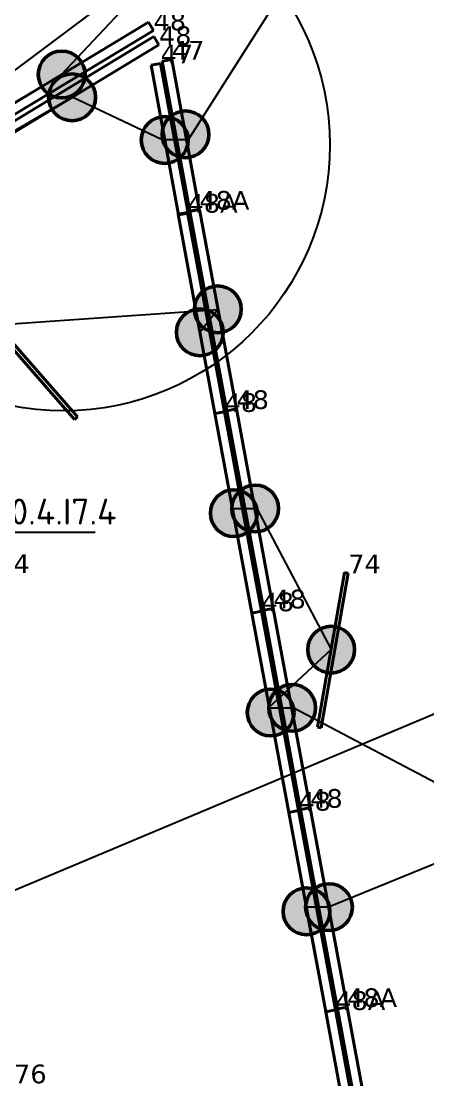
# Model space of a CAD drawing. Header units: millimetres. Extents: x -243740 to 150609, y -473655 to -165121.
# Drawn here: x 37569 to 41492, y -362383 to -352159 of the extents above; entities that cross this region are included whole.
import ezdxf
from ezdxf import colors
from ezdxf.entities.mleader import LeaderData, LeaderLine
from ezdxf.math import Vec2, Vec3

# ---------------------------------------------------------------- set-up
doc = ezdxf.new("R2010")
doc.units = ezdxf.units.MM
doc.linetypes.add('Штрих', pattern=[6.35, 3.175, -3.175])
for name, color, linetype in [('_Гр.ЩД-1C.10.4.I7.4', 6, 'Continuous'), ('_Гр.ЩД-1C.10.4.I7.7', 6, 'Continuous'), ('_Гр.ЩД-1C.10.4.I7.8', 6, 'Continuous'), ('_Гр.ЩД-1C.10.4.I8.1', 6, 'Continuous'), ('_Гр.ЩД-1C.10.4.I8.2', 6, 'Continuous'), ('Вставка', 252, 'Continuous')]:
    doc.layers.add(name, color=color, linetype=linetype)
for name, color, linetype, lineweight in [('_освещение_dali', 3, 'Continuous', 50), ('A-ANNO-DIMS', 7, 'Continuous', 9), ('DLX_FL1_LUM 122', 1, 'Continuous', 40), ('DLX_FL1_LUM 222', 5, 'Continuous', 40), ('DLX_LUM 12', 5, 'Continuous', 40), ('DLX_LUM 14', 5, 'Continuous', 40), ('DLX_LUM 4', 5, 'Continuous', 40), ('АР_монолит', 252, 'Continuous', 50)]:
    doc.layers.add(name, color=color, linetype=linetype, lineweight=lineweight)
doc.styles.add('GOST 2.304', font='')
doc.styles.add('ISOCPEUR', font='isocpeur.ttf')
doc.styles.add('TableTextStyle', font='')
doc.styles.get('GOST 2.304').set_extended_font_data('GOST Common')
doc.styles.get('TableTextStyle').set_extended_font_data('VERDANA.TTF')
doc.linetypes.add('Truba', pattern='A,3e-05,[4,MSH_7,S=1,R=0,X=0,Y=0],-3.022072', length=3.022102)
doc.dimstyles.new('М-200', dxfattribs={"dimtxt": 400, "dimasz": 160, "dimexe": 200, "dimexo": 400, "dimgap": 50, "dimtad": 1, "dimdec": 0, "dimzin": 0, "dimdsep": 46, "dimtxsty": 'GOST 2.304', "dimblk": 'ARCHTICK', "dimcen": 180, "dimdle": 200, "dimadec": 0, "dimazin": 0, "dimtfac": 1, "dimtdec": 0, "dimtmove": 1, "dimatfit": 0, "dimfxl": 1, "dimtolj": 1, "dimtzin": 0, "dimarcsym": 0})

# ---------------------------------------------------------------- blocks, each defined once
blk = doc.blocks.new('_ArchTick')
at = {"color": 0, "linetype": 'ByBlock', "const_width": 0.15}
blk.add_lwpolyline([(-0.5, -0.5), (0.5, 0.5)], dxfattribs=at)
blk = doc.blocks.new('*D46')
at = {"layer": 'A-ANNO-DIMS', "color": 0, "lineweight": -2, "transparency": 16777216}
blk.add_arc((-165704, -113309), 107894, 270, 326, dxfattribs=at)
at = {"layer": 'Defpoints', "color": 0, "lineweight": 30, "transparency": 16777216}
for p in [(-165704, -113309), (-165704, -113309), (-75741, -173990), (-131171, -215528), (-165704, -221903)]:
    blk.add_point(p, dxfattribs=at)
at = {"layer": 'A-ANNO-DIMS', "color": 0, "lineweight": -2, "transparency": 16777216, "xscale": 160, "yscale": 160, "zscale": 160}
for p, rotation in [((-76255, -173643), 55.99999895826774), ((-165704, -221203), 179.9999981265246)]:
    blk.add_blockref('_ArchTick', p, dxfattribs=dict(at, rotation=rotation))
at = {"layer": 'A-ANNO-DIMS', "color": 0, "transparency": 16777216, "insert": (-114300, -207822), "char_height": 400, "attachment_point": 5, "rotation": 28.5412, "style": 'GOST 2.304'}
blk.add_mtext('\\A1;56,0%%D', dxfattribs=at)
blk = doc.blocks.new('A$Caabd1818')
at = {"layer": 'DLX_FL1_LUM 122'}
for points in [[(35112, 43498, 0), (35205, 43515, 0)], [(35205, 43515, 0), (35112, 43498, 0)], [(35205, 43515, 0), (35112, 43498, 0)], [(35112, 43498, 0), (35205, 43515, 0)], [(35468, 41573, 0), (35112, 43498, 0)], [(35112, 43498, 0), (35112, 43498, 0)], [(35112, 43498, 0), (35468, 41573, 0)], [(35112, 43498, 0), (35112, 43498, 0)], [(35112, 43498, 0), (35468, 41573, 0)], [(35468, 41573, 0), (35112, 43498, 0)], [(35205, 43515, 0), (35205, 43515, 0)], [(35205, 43515, 0), (35561, 41590, 0)], [(35561, 41590, 0), (35205, 43515, 0)], [(35205, 43515, 0), (35205, 43515, 0)], [(35561, 41590, 0), (35205, 43515, 0)], [(35205, 43515, 0), (35561, 41590, 0)], [(35226, 43526, 0), (35319, 43543, 0)], [(35319, 43543, 0), (35226, 43526, 0)], [(35319, 43543, 0), (35226, 43526, 0)], [(35226, 43526, 0), (35319, 43543, 0)], [(35582, 41601, 0), (35226, 43526, 0)], [(35226, 43526, 0), (35226, 43526, 0)], [(35226, 43526, 0), (35582, 41601, 0)], [(35226, 43526, 0), (35226, 43526, 0)], [(35226, 43526, 0), (35582, 41601, 0)], [(35582, 41601, 0), (35226, 43526, 0)], [(35319, 43543, 0), (35319, 43543, 0)], [(35319, 43543, 0), (35675, 41618, 0)], [(35675, 41618, 0), (35319, 43543, 0)], [(35319, 43543, 0), (35319, 43543, 0)], [(35675, 41618, 0), (35319, 43543, 0)], [(35319, 43543, 0), (35675, 41618, 0)], [(35675, 41618, 0), (35582, 41601, 0)], [(35582, 41601, 0), (35675, 41618, 0)], [(35582, 41601, 0), (35675, 41618, 0)], [(35675, 41618, 0), (35582, 41601, 0)], [(35675, 41618, 0), (35675, 41618, 0)], [(35675, 41618, 0), (35675, 41618, 0)], [(35561, 41590, 0), (35468, 41573, 0)], [(35468, 41573, 0), (35561, 41590, 0)], [(35468, 41573, 0), (35561, 41590, 0)], [(35561, 41590, 0), (35468, 41573, 0)], [(35468, 41573, 0), (35468, 41573, 0)], [(35468, 41573, 0), (35468, 41573, 0)], [(35561, 41590, 0), (35561, 41590, 0)], [(35561, 41590, 0), (35561, 41590, 0)], [(35582, 41601, 0), (35582, 41601, 0)], [(35582, 41601, 0), (35582, 41601, 0)], [(36537, 35797, 0), (36630, 35814, 0)], [(36630, 35814, 0), (36537, 35797, 0)], [(36630, 35814, 0), (36537, 35797, 0)], [(36537, 35797, 0), (36630, 35814, 0)], [(36893, 33871, 0), (36537, 35797, 0)], [(36537, 35797, 0), (36537, 35797, 0)], [(36537, 35797, 0), (36893, 33871, 0)], [(36537, 35797, 0), (36537, 35797, 0)], [(36537, 35797, 0), (36893, 33871, 0)], [(36893, 33871, 0), (36537, 35797, 0)], [(36630, 35814, 0), (36630, 35814, 0)], [(36630, 35814, 0), (36986, 33888, 0)], [(36986, 33888, 0), (36630, 35814, 0)], [(36630, 35814, 0), (36630, 35814, 0)], [(36986, 33888, 0), (36630, 35814, 0)], [(36630, 35814, 0), (36986, 33888, 0)], [(36651, 35825, 0), (36744, 35842, 0)], [(36744, 35842, 0), (36651, 35825, 0)], [(36744, 35842, 0), (36651, 35825, 0)], [(36651, 35825, 0), (36744, 35842, 0)], [(37007, 33899, 0), (36651, 35825, 0)], [(36651, 35825, 0), (36651, 35825, 0)], [(36651, 35825, 0), (37007, 33899, 0)], [(36651, 35825, 0), (36651, 35825, 0)], [(36651, 35825, 0), (37007, 33899, 0)], [(37007, 33899, 0), (36651, 35825, 0)], [(36744, 35842, 0), (36744, 35842, 0)], [(36744, 35842, 0), (37100, 33916, 0)], [(37100, 33916, 0), (36744, 35842, 0)], [(36744, 35842, 0), (36744, 35842, 0)], [(37100, 33916, 0), (36744, 35842, 0)], [(36744, 35842, 0), (37100, 33916, 0)]]:
    blk.add_polyline3d(points, dxfattribs=at)
at = {"layer": 'DLX_FL1_LUM 222'}
for points in [[(33152, 44342, 0), (34828, 45354, 0)], [(34828, 45354, 0), (33152, 44342, 0)], [(34828, 45354, 0), (33152, 44342, 0)], [(33152, 44342, 0), (34828, 45354, 0)], [(34828, 45354, 0), (34828, 45354, 0)], [(34828, 45354, 0), (34876, 45274, 0)], [(34876, 45274, 0), (34828, 45354, 0)], [(34828, 45354, 0), (34828, 45354, 0)], [(34876, 45274, 0), (34828, 45354, 0)], [(34828, 45354, 0), (34876, 45274, 0)], [(34876, 45274, 0), (33200, 44261, 0)], [(33200, 44261, 0), (34876, 45274, 0)], [(33200, 44261, 0), (34876, 45274, 0)], [(34876, 45274, 0), (33200, 44261, 0)], [(33204, 44202, 0), (34880, 45214, 0)], [(34880, 45214, 0), (33204, 44202, 0)], [(34880, 45214, 0), (33204, 44202, 0)], [(33204, 44202, 0), (34880, 45214, 0)], [(34876, 45274, 0), (34876, 45274, 0)], [(34876, 45274, 0), (34876, 45274, 0)], [(34880, 45214, 0), (34880, 45214, 0)], [(34880, 45214, 0), (34928, 45134, 0)], [(34928, 45134, 0), (34880, 45214, 0)], [(34880, 45214, 0), (34880, 45214, 0)], [(34928, 45134, 0), (34880, 45214, 0)], [(34880, 45214, 0), (34928, 45134, 0)], [(34928, 45134, 0), (33253, 44121, 0)], [(33253, 44121, 0), (34928, 45134, 0)], [(33253, 44121, 0), (34928, 45134, 0)], [(34928, 45134, 0), (33253, 44121, 0)], [(34928, 45134, 0), (34928, 45134, 0)], [(34928, 45134, 0), (34928, 45134, 0)], [(35582, 41601, 0), (35675, 41618, 0)], [(35675, 41618, 0), (35582, 41601, 0)], [(35675, 41618, 0), (35582, 41601, 0)], [(35582, 41601, 0), (35675, 41618, 0)], [(35675, 41618, 0), (35675, 41618, 0)], [(35675, 41618, 0), (36031, 39692, 0)], [(36031, 39692, 0), (35675, 41618, 0)], [(35675, 41618, 0), (35675, 41618, 0)], [(36031, 39692, 0), (35675, 41618, 0)], [(35675, 41618, 0), (36031, 39692, 0)], [(35468, 41573, 0), (35561, 41590, 0)], [(35561, 41590, 0), (35468, 41573, 0)], [(35561, 41590, 0), (35468, 41573, 0)], [(35468, 41573, 0), (35561, 41590, 0)], [(35825, 39647, 0), (35468, 41573, 0)], [(35468, 41573, 0), (35468, 41573, 0)], [(35468, 41573, 0), (35825, 39647, 0)], [(35468, 41573, 0), (35468, 41573, 0)], [(35468, 41573, 0), (35825, 39647, 0)], [(35825, 39647, 0), (35468, 41573, 0)], [(35561, 41590, 0), (35561, 41590, 0)], [(35561, 41590, 0), (35917, 39664, 0)], [(35917, 39664, 0), (35561, 41590, 0)], [(35561, 41590, 0), (35561, 41590, 0)], [(35917, 39664, 0), (35561, 41590, 0)], [(35561, 41590, 0), (35917, 39664, 0)], [(35939, 39675, 0), (35582, 41601, 0)], [(35582, 41601, 0), (35582, 41601, 0)], [(35582, 41601, 0), (35939, 39675, 0)], [(35582, 41601, 0), (35582, 41601, 0)], [(35582, 41601, 0), (35939, 39675, 0)], [(35939, 39675, 0), (35582, 41601, 0)], [(36031, 39692, 0), (35939, 39675, 0)], [(35939, 39675, 0), (36031, 39692, 0)], [(35939, 39675, 0), (36031, 39692, 0)], [(36031, 39692, 0), (35939, 39675, 0)], [(35939, 39675, 0), (36031, 39692, 0)], [(36031, 39692, 0), (35939, 39675, 0)], [(36031, 39692, 0), (35939, 39675, 0)], [(35939, 39675, 0), (36031, 39692, 0)], [(35939, 39675, 0), (35939, 39675, 0)], [(35939, 39675, 0), (35939, 39675, 0)], [(36295, 37750, 0), (35939, 39675, 0)], [(35939, 39675, 0), (35939, 39675, 0)], [(35939, 39675, 0), (36295, 37750, 0)], [(35939, 39675, 0), (35939, 39675, 0)], [(35939, 39675, 0), (36295, 37750, 0)], [(36295, 37750, 0), (35939, 39675, 0)], [(36031, 39692, 0), (36031, 39692, 0)], [(36031, 39692, 0), (36031, 39692, 0)], [(36031, 39692, 0), (36031, 39692, 0)], [(36031, 39692, 0), (36387, 37767, 0)], [(36387, 37767, 0), (36031, 39692, 0)], [(36031, 39692, 0), (36031, 39692, 0)], [(36387, 37767, 0), (36031, 39692, 0)], [(36031, 39692, 0), (36387, 37767, 0)], [(35917, 39664, 0), (35825, 39647, 0)], [(35825, 39647, 0), (35917, 39664, 0)], [(35825, 39647, 0), (35917, 39664, 0)], [(35917, 39664, 0), (35825, 39647, 0)], [(35825, 39647, 0), (35917, 39664, 0)], [(35917, 39664, 0), (35825, 39647, 0)], [(35917, 39664, 0), (35825, 39647, 0)], [(35825, 39647, 0), (35917, 39664, 0)], [(35825, 39647, 0), (35825, 39647, 0)], [(35825, 39647, 0), (35825, 39647, 0)], [(36181, 37722, 0), (35825, 39647, 0)], [(35825, 39647, 0), (35825, 39647, 0)], [(35825, 39647, 0), (36181, 37722, 0)], [(35825, 39647, 0), (35825, 39647, 0)], [(35825, 39647, 0), (36181, 37722, 0)], [(36181, 37722, 0), (35825, 39647, 0)], [(35917, 39664, 0), (35917, 39664, 0)], [(35917, 39664, 0), (35917, 39664, 0)], [(35917, 39664, 0), (35917, 39664, 0)], [(35917, 39664, 0), (36273, 37739, 0)], [(36273, 37739, 0), (35917, 39664, 0)], [(35917, 39664, 0), (35917, 39664, 0)], [(36273, 37739, 0), (35917, 39664, 0)], [(35917, 39664, 0), (36273, 37739, 0)], [(36273, 37739, 0), (36181, 37722, 0)], [(36181, 37722, 0), (36273, 37739, 0)], [(36181, 37722, 0), (36273, 37739, 0)], [(36273, 37739, 0), (36181, 37722, 0)], [(36181, 37722, 0), (36273, 37739, 0)], [(36273, 37739, 0), (36181, 37722, 0)], [(36273, 37739, 0), (36181, 37722, 0)], [(36181, 37722, 0), (36273, 37739, 0)], [(36273, 37739, 0), (36273, 37739, 0)], [(36273, 37739, 0), (36273, 37739, 0)], [(36273, 37739, 0), (36273, 37739, 0)], [(36273, 37739, 0), (36630, 35814, 0)], [(36630, 35814, 0), (36273, 37739, 0)], [(36273, 37739, 0), (36273, 37739, 0)], [(36630, 35814, 0), (36273, 37739, 0)], [(36273, 37739, 0), (36630, 35814, 0)], [(36387, 37767, 0), (36295, 37750, 0)], [(36295, 37750, 0), (36387, 37767, 0)], [(36295, 37750, 0), (36387, 37767, 0)], [(36387, 37767, 0), (36295, 37750, 0)], [(36295, 37750, 0), (36387, 37767, 0)], [(36387, 37767, 0), (36295, 37750, 0)], [(36387, 37767, 0), (36295, 37750, 0)], [(36295, 37750, 0), (36387, 37767, 0)], [(36295, 37750, 0), (36295, 37750, 0)], [(36295, 37750, 0), (36295, 37750, 0)], [(36651, 35825, 0), (36295, 37750, 0)], [(36295, 37750, 0), (36295, 37750, 0)], [(36295, 37750, 0), (36651, 35825, 0)], [(36295, 37750, 0), (36295, 37750, 0)], [(36295, 37750, 0), (36651, 35825, 0)], [(36651, 35825, 0), (36295, 37750, 0)], [(36387, 37767, 0), (36387, 37767, 0)], [(36387, 37767, 0), (36387, 37767, 0)], [(36387, 37767, 0), (36387, 37767, 0)], [(36387, 37767, 0), (36744, 35842, 0)], [(36744, 35842, 0), (36387, 37767, 0)], [(36387, 37767, 0), (36387, 37767, 0)], [(36744, 35842, 0), (36387, 37767, 0)], [(36387, 37767, 0), (36744, 35842, 0)], [(36181, 37722, 0), (36181, 37722, 0)], [(36181, 37722, 0), (36181, 37722, 0)], [(36537, 35797, 0), (36181, 37722, 0)], [(36181, 37722, 0), (36181, 37722, 0)], [(36181, 37722, 0), (36537, 35797, 0)], [(36181, 37722, 0), (36181, 37722, 0)], [(36181, 37722, 0), (36537, 35797, 0)], [(36537, 35797, 0), (36181, 37722, 0)], [(36630, 35814, 0), (36537, 35797, 0)], [(36537, 35797, 0), (36630, 35814, 0)], [(36537, 35797, 0), (36630, 35814, 0)], [(36630, 35814, 0), (36537, 35797, 0)], [(36537, 35797, 0), (36537, 35797, 0)], [(36537, 35797, 0), (36537, 35797, 0)], [(36630, 35814, 0), (36630, 35814, 0)], [(36630, 35814, 0), (36630, 35814, 0)], [(36744, 35842, 0), (36651, 35825, 0)], [(36651, 35825, 0), (36744, 35842, 0)], [(36651, 35825, 0), (36744, 35842, 0)], [(36744, 35842, 0), (36651, 35825, 0)], [(36651, 35825, 0), (36651, 35825, 0)], [(36651, 35825, 0), (36651, 35825, 0)], [(36744, 35842, 0), (36744, 35842, 0)], [(36744, 35842, 0), (36744, 35842, 0)]]:
    blk.add_polyline3d(points, dxfattribs=at)
at = {"layer": 'DLX_LUM 12'}
for points in [[(36457, 38545, 0), (36717, 40039, 0)], [(36717, 40039, 0), (36457, 38545, 0)], [(36717, 40039, 0), (36457, 38545, 0)], [(36457, 38545, 0), (36717, 40039, 0)], [(36754, 40032, 0), (36494, 38539, 0)], [(36494, 38539, 0), (36754, 40032, 0)], [(36494, 38539, 0), (36754, 40032, 0)], [(36754, 40032, 0), (36494, 38539, 0)], [(36717, 40039, 0), (36717, 40039, 0)], [(36717, 40039, 0), (36754, 40032, 0)], [(36754, 40032, 0), (36717, 40039, 0)], [(36717, 40039, 0), (36717, 40039, 0)], [(36754, 40032, 0), (36717, 40039, 0)], [(36717, 40039, 0), (36754, 40032, 0)], [(36754, 40032, 0), (36754, 40032, 0)], [(36754, 40032, 0), (36754, 40032, 0)], [(36457, 38545, 0), (36457, 38545, 0)], [(36494, 38539, 0), (36457, 38545, 0)], [(36457, 38545, 0), (36457, 38545, 0)], [(36457, 38545, 0), (36494, 38539, 0)], [(36457, 38545, 0), (36494, 38539, 0)], [(36494, 38539, 0), (36457, 38545, 0)], [(36494, 38539, 0), (36494, 38539, 0)], [(36494, 38539, 0), (36494, 38539, 0)]]:
    blk.add_polyline3d(points, dxfattribs=at)
at = {"layer": 'DLX_LUM 14'}
for points in [[(32555, 43359, 0), (34142, 41541, 0)], [(34142, 41541, 0), (32555, 43359, 0)], [(34142, 41541, 0), (32555, 43359, 0)], [(32555, 43359, 0), (34142, 41541, 0)], [(34114, 41516, 0), (32526, 43334, 0)], [(32526, 43334, 0), (34114, 41516, 0)], [(32526, 43334, 0), (34114, 41516, 0)], [(34114, 41516, 0), (32526, 43334, 0)], [(34142, 41541, 0), (34114, 41516, 0)], [(34114, 41516, 0), (34142, 41541, 0)], [(34114, 41516, 0), (34142, 41541, 0)], [(34142, 41541, 0), (34114, 41516, 0)], [(34114, 41516, 0), (34114, 41516, 0)], [(34114, 41516, 0), (34114, 41516, 0)], [(34142, 41541, 0), (34142, 41541, 0)], [(34142, 41541, 0), (34142, 41541, 0)]]:
    blk.add_polyline3d(points, dxfattribs=at)
at = {"layer": 'DLX_LUM 4'}
for points in [[(34960, 44976, 0), (35052, 44993, 0)], [(35052, 44993, 0), (34960, 44976, 0)], [(35052, 44993, 0), (34960, 44976, 0)], [(34960, 44976, 0), (35052, 44993, 0)], [(35052, 44993, 0), (35052, 44993, 0)], [(35052, 44993, 0), (35317, 43547, 0)], [(35317, 43547, 0), (35052, 44993, 0)], [(35052, 44993, 0), (35052, 44993, 0)], [(35317, 43547, 0), (35052, 44993, 0)], [(35052, 44993, 0), (35317, 43547, 0)], [(34852, 44939, 0), (34944, 44956, 0)], [(34944, 44956, 0), (34852, 44939, 0)], [(34944, 44956, 0), (34852, 44939, 0)], [(34852, 44939, 0), (34944, 44956, 0)], [(35116, 43493, 0), (34852, 44939, 0)], [(34852, 44939, 0), (34852, 44939, 0)], [(34852, 44939, 0), (35116, 43493, 0)], [(34852, 44939, 0), (34852, 44939, 0)], [(34852, 44939, 0), (35116, 43493, 0)], [(35116, 43493, 0), (34852, 44939, 0)], [(34944, 44956, 0), (34944, 44956, 0)], [(34944, 44956, 0), (35209, 43510, 0)], [(35209, 43510, 0), (34944, 44956, 0)], [(34944, 44956, 0), (34944, 44956, 0)], [(35209, 43510, 0), (34944, 44956, 0)], [(34944, 44956, 0), (35209, 43510, 0)], [(35225, 43530, 0), (34960, 44976, 0)], [(34960, 44976, 0), (34960, 44976, 0)], [(34960, 44976, 0), (35225, 43530, 0)], [(34960, 44976, 0), (34960, 44976, 0)], [(34960, 44976, 0), (35225, 43530, 0)], [(35225, 43530, 0), (34960, 44976, 0)], [(35209, 43510, 0), (35116, 43493, 0)], [(35116, 43493, 0), (35209, 43510, 0)], [(35116, 43493, 0), (35209, 43510, 0)], [(35209, 43510, 0), (35116, 43493, 0)], [(35116, 43493, 0), (35116, 43493, 0)], [(35116, 43493, 0), (35116, 43493, 0)], [(35209, 43510, 0), (35209, 43510, 0)], [(35209, 43510, 0), (35209, 43510, 0)], [(35317, 43547, 0), (35225, 43530, 0)], [(35225, 43530, 0), (35317, 43547, 0)], [(35225, 43530, 0), (35317, 43547, 0)], [(35317, 43547, 0), (35225, 43530, 0)], [(35225, 43530, 0), (35225, 43530, 0)], [(35225, 43530, 0), (35225, 43530, 0)], [(35317, 43547, 0), (35317, 43547, 0)], [(35317, 43547, 0), (35317, 43547, 0)]]:
    blk.add_polyline3d(points, dxfattribs=at)
blk = doc.blocks.new('A$Cab2378fa')
at = {"lineweight": 25, "true_color": 0xfff5f5}
h = blk.add_hatch(color=7, dxfattribs=at)
h.dxf.hatch_style = 1
h.paths.add_polyline_path([(0, 0), (-142, -170, 0.174923), (3, -222, 0.197808), (162, -157)])
h.paths.add_polyline_path([(-163, 158), (0, 0), (148, 178, 0.175398), (3, 230, 0.209014)])
at = {"lineweight": 25}
h = blk.add_hatch(color=0, dxfattribs=at)
h.paths.add_polyline_path([(162, -157, 0.442338), (148, 178), (0, 0)])
h.paths.add_polyline_path([(-142, -170), (0, 0), (-163, 158, 0.430096)])
blk.add_circle((3, 4), 226)
blk = doc.blocks.new('_Dot')
at = {"color": 0, "linetype": 'ByBlock', "lineweight": -2}
blk.add_line((-0.5, 0), (-1, 0), dxfattribs=at)
at = {"color": 0, "linetype": 'ByBlock', "const_width": 0.5}
blk.add_lwpolyline([(-0.25, 0, 1), (0.25, 0, 1)], format="xyb", close=True, dxfattribs=at)
blk = doc.blocks.new('Оси200')
at = {"layer": 'A-ANNO-DIMS'}
dim = blk.add_angular_dim_2l(base=(-131171, -215527.9), line1=((-165703.8, -113309.3), (-75741.3, -173989.8)), line2=((-165703.8, -113309.3), (-165703.8, -221903.3)), text='56,0%%D', dimstyle='М-200', override={"dimadec": 2, "dimtmove": 2}, dxfattribs=at)
dim.commit()
dim.dimension.update_dxf_attribs({"geometry": '*D46', "text_midpoint": (-114299.5, -207822), "dimtype": 130})
blk = doc.blocks.new('A$C010e0e93')
at = {"layer": 'A-ANNO-DIMS'}
blk.add_blockref('Оси200', (404603.7, 213803.6), dxfattribs=at)

msp = doc.modelspace()

# ---------------------------------------------------------------- block references
at = {"layer": '_освещение_dali', "color": 1, "ltscale": 100}
for p in [(39463, -354945), (39290, -355168)]:
    msp.add_blockref('A$Cab2378fa', p, dxfattribs=at)

# ---------------------------------------------------------------- next in the draw order: block references
at = {"layer": 'Вставка', "linetype": 'Truba', "lineweight": 30, "ltscale": 100}
msp.add_blockref('A$C010e0e93', (-234640, -397437), dxfattribs=at)

# ---------------------------------------------------------------- next in the draw order: linework, layer by layer
at = {"layer": '_Гр.ЩД-1C.10.4.I7.4', "ltscale": 100}
msp.add_lwpolyline([(31369, -356160), (32804, -355482), (34549, -354598), (34662, -354813), (32897, -355707), (31540, -356307), (31193, -357379), (31386, -357260), (33515, -356678), (37293, -355095), (39466, -354942), (39293, -355164), (39600, -356865), (39842, -356865), (40560, -358228), (39956, -358790), (40198, -358790), (42401, -359951), (40535, -360717), (40313, -360717), (40685, -362688)], dxfattribs=at)
at = {"layer": '_Гр.ЩД-1C.10.4.I7.7', "ltscale": 100}
msp.add_lwpolyline([(55912, -352813), (28929, -364160)], dxfattribs=at)
at = {"layer": '_Гр.ЩД-1C.10.4.I7.8', "ltscale": 100}
msp.add_lwpolyline([(52967, -340198), (49200, -342760), (46855, -343322), (46673, -343456), (44674, -343906), (44165, -344668), (45267, -345856), (46097, -344311), (46168, -344182), (47774, -344921), (47634, -344969), (47344, -345011), (47344, -345255), (27798, -359904), (34501, -385200)], dxfattribs=at)
at = {"layer": '_Гр.ЩД-1C.10.4.I8.1', "ltscale": 100}
msp.add_lwpolyline([(41769, -336710), (42716, -339610), (42983, -340472), (40518, -339266), (39907, -339934), (39754, -340101), (41507, -341033), (41391, -341205), (39863, -342325), (43960, -347792), (27798, -359904), (34553, -385186)], dxfattribs=at)
at = {"layer": '_Гр.ЩД-1C.10.4.I8.2', "ltscale": 100}
msp.add_lwpolyline([(41255, -350036), (39180, -353306), (38928, -353306), (38060, -352894), (36365, -353884), (36274, -353677), (37959, -352674), (38938, -351627)], dxfattribs=at)
at = {"layer": 'Defpoints', "color": 3, "ltscale": 100}
msp.add_circle((37979, -353354), 2567, dxfattribs=at)

# ---------------------------------------------------------------- next in the draw order: block references
at = {"layer": '_освещение_dali', "color": 5, "ltscale": 100}
for p in [(37957, -352678), (38057, -352898), (39151, -353256), (38951, -353310), (39617, -356914), (39824, -356869), (40557, -358232), (40180, -358794), (39973, -358839), (40536, -360720), (40318, -360760)]:
    msp.add_blockref('A$Cab2378fa', p, dxfattribs=at)
at = {"layer": 'Defpoints', "linetype": 'Truba', "ltscale": 100}
msp.add_blockref('A$Caabd1818', (3970, -397522), dxfattribs=at)

# ---------------------------------------------------------------- next in the draw order: texts
at = {"layer": '_освещение_dali', "color": 223, "true_color": 0xdd71b5, "style": 'TableTextStyle'}
for s, p in [('48', (38846, -352248)), ('48', (38898, -352388)), ('47', (38914, -352566)), ('47', (39022, -352529))]:
    msp.add_text(s, height=180, dxfattribs=at).set_placement(p)
at = {"layer": '_освещение_dali', "color": 132, "true_color": 0x20cbc9, "style": 'TableTextStyle'}
for s, p in [('48А', (39174, -354007)), ('48А', (39288, -353979)), ('48', (39531, -355932)), ('48', (39645, -355904)), ('74', (37337, -357489)), ('74', (40724, -357490)), ('48', (40001, -357830)), ('48', (39887, -357857)), ('48', (40357, -359755)), ('48', (40243, -359783)), ('48А', (40599, -361708)), ('48А', (40713, -361680)), ('76', (37500, -362416))]:
    msp.add_text(s, height=180, dxfattribs=at).set_placement(p)

# ---------------------------------------------------------------- next in the draw order: leaders
at = {"layer": '_Гр.ЩД-1C.10.4.I7.4', "ltscale": 100}
ml = msp.add_multileader_mtext('Standard', dxfattribs=at)
ml.set_content('Гр.ЩД-1C.10.4.I7.4', color=256, style='ISOCPEUR')
ml.set_leader_properties()
ml.set_arrow_properties(name='DOT')
ml.build(insert=Vec2(0, 0))
ml.multileader.update_dxf_attribs({"has_dogleg": 0, "text_left_attachment_type": 6, "text_right_attachment_type": 6, "arrow_head_size": 100})
ctx = ml.context
ctx.base_point, ctx.char_height, ctx.arrow_head_size, ctx.landing_gap_size, ctx.plane_origin = Vec3(35633, -357095), 250, 100, 200, Vec3(119839, -228586)
ctx.left_attachment, ctx.right_attachment = 6, 6
notes = []
notes.append((ctx, [(0, (1, 1, 0), (35625, -357095), (1, 0), 8, [(1, [(34858, -356115)], 0, [])])]))
ctx.mtext.insert, ctx.mtext.width, ctx.mtext.flow_direction = Vec3(35833, -356770), 2425, 5
for ctx, leaders in notes:
    for number, flags, end, landing, length, lines in leaders:
        leader = LeaderData()
        leader.index, (leader.has_last_leader_line, leader.has_dogleg_vector, leader.attachment_direction) = number, flags
        leader.last_leader_point, leader.dogleg_vector, leader.dogleg_length = Vec3(end), Vec3(landing), length
        for number, points, colour, breaks in lines:
            line = LeaderLine()
            line.index, line.vertices, line.color, line.breaks = number, Vec3.list(points), colors.encode_raw_color(colour), breaks
            leader.lines.append(line)
        ctx.leaders.append(leader)

doc.saveas('drawing.dxf')
